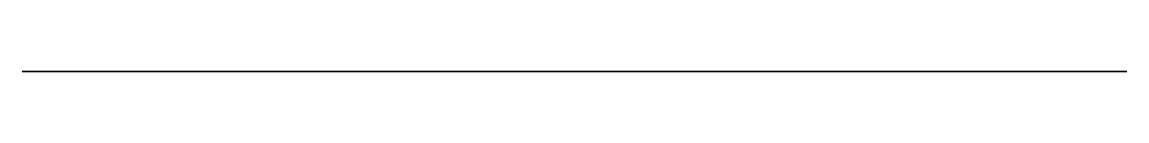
# Model space of a CAD drawing. Header units: millimetres. Extents: x 89.3 to 108.1, y 0 to 0.
import ezdxf

# ---------------------------------------------------------------- set-up
doc = ezdxf.new("R2010")
doc.units = ezdxf.units.MM
doc.layers.get('0').update_dxf_attribs({"color": 194, "true_color": 0x551cb1})

msp = doc.modelspace()

# ---------------------------------------------------------------- linework, layer by layer
at = {"color": 121, "true_color": 0xa6e5e5}
msp.add_polyline3d([(102.718, 0, -2.383), (102.214, 0, -1.856), (101.681, 0, -1.355), (101.123, 0, -0.882), (100.543, 0, -0.44), (99.942, 0, -0.031), (99.321, 0, 0.346), (98.681, 0, 0.691), (98.024, 0, 1.001), (98.281, 0, 1.1), (98.531, 0, 1.212), (98.772, 0, 1.337), (99.006, 0, 1.475), (99.231, 0, 1.626), (99.447, 0, 1.788), (99.653, 0, 1.961), (99.85, 0, 2.146), (100.036, 0, 2.341), (100.211, 0, 2.546), (100.374, 0, 2.76), (100.526, 0, 2.984), (100.666, 0, 3.217), (100.793, 0, 3.458), (100.907, 0, 3.706), (101.008, 0, 3.962), (101.093, 0, 4.224), (101.164, 0, 4.488), (101.22, 0, 4.755), (101.26, 0, 5.023), (101.286, 0, 5.292), (101.297, 0, 5.562), (101.293, 0, 5.832), (101.274, 0, 6.1), (101.24, 0, 6.368), (101.191, 0, 6.633), (101.128, 0, 6.895), (101.051, 0, 7.155), (100.959, 0, 7.41), (100.852, 0, 7.661), (100.731, 0, 7.906), (100.596, 0, 8.146), (100.448, 0, 8.377), (100.288, 0, 8.599), (100.116, 0, 8.811), (99.934, 0, 9.012), (99.741, 0, 9.202), (99.539, 0, 9.38), (99.327, 0, 9.547), (99.107, 0, 9.702), (98.878, 0, 9.845), (98.642, 0, 9.975), (98.398, 0, 10.092), (98.149, 0, 10.195), (97.893, 0, 10.285), (97.631, 0, 10.361), (97.364, 0, 10.422), (97.093, 0, 10.469), (97.093, 0, 13.553), (96.806, 0, 13.634), (96.523, 0, 13.729), (96.246, 0, 13.837), (95.974, 0, 13.959), (95.708, 0, 14.093), (95.449, 0, 14.24), (95.197, 0, 14.4), (94.953, 0, 14.571), (94.717, 0, 14.755), (94.49, 0, 14.949), (94.274, 0, 15.153), (94.067, 0, 15.368), (93.871, 0, 15.592), (93.686, 0, 15.825), (93.513, 0, 16.067), (93.35, 0, 16.318), (93.17, 0, 16.632), (93.009, 0, 16.955), (92.867, 0, 17.286), (92.744, 0, 17.626), (92.679, 0, 17.849), (92.627, 0, 18.077), (92.588, 0, 18.307), (92.559, 0, 18.54), (92.527, 0, 19.011), (92.519, 0, 19.483), (89.33, 0, 19.488), (89.33, 0, -3.752), (90.984, 0, -5.261), (90.984, 0, -87.222), (89.33, 0, -88.763), (89.33, 0, -116.836), (108.061, 0, -116.836), (108.061, 0, -24.086), (104.427, 0, -24.086), (104.898, 0, -23.366), (105.331, 0, -22.625), (105.725, 0, -21.863), (106.081, 0, -21.083), (106.397, 0, -20.286), (106.673, 0, -19.474), (106.908, 0, -18.648), (107.101, 0, -17.81), (107.252, 0, -16.963), (107.359, 0, -16.111), (107.424, 0, -15.256), (107.445, 0, -14.399), (107.424, 0, -13.542), (107.359, 0, -12.687), (107.252, 0, -11.835), (107.101, 0, -10.988), (106.872, 0, -10.015), (106.588, 0, -9.059), (106.249, 0, -8.122), (105.855, 0, -7.207), (105.204, 0, -5.917), (104.846, 0, -5.289), (104.466, 0, -4.674), (104.063, 0, -4.075), (103.638, 0, -3.492), (103.19, 0, -2.928)], close=True, dxfattribs=at)

doc.saveas('drawing.dxf')
